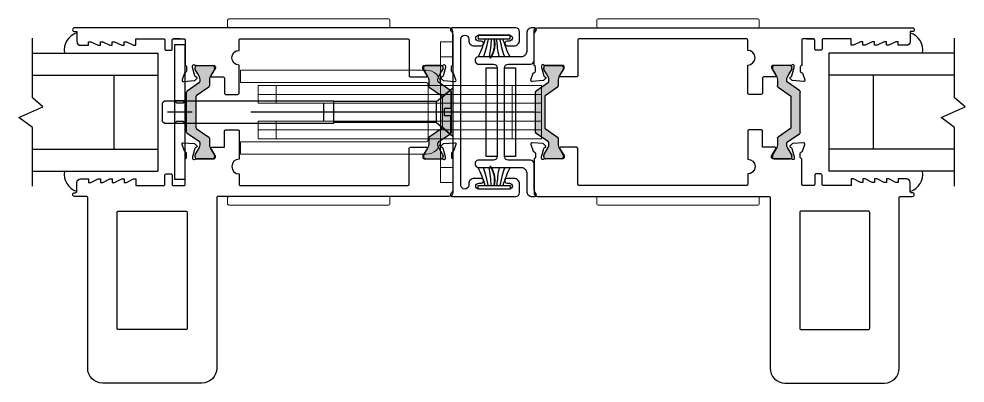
# Model space of a CAD drawing. Extents: x -26.6 to 43.3, y -2.7 to 27.6.
# Drawn here: x -14.56 to -6.55, y 4.97 to 8.05 of the extents above; entities that cross this region are included whole.
import ezdxf

# ---------------------------------------------------------------- set-up
doc = ezdxf.new("R2010")
doc.units = 0
doc.header["$LTSCALE"] = 0.25
doc.header["$MEASUREMENT"] = 0
doc.layers.get('0').update_dxf_attribs({"linetype": 'CONTINUOUS'})
for name, color, linetype in [('GLASS-VINYL', 7, 'CONTINUOUS'), ('Hardware', 7, 'CONTINUOUS'), ('I-STRUT', 7, 'CONTINUOUS'), ('SEAL', 7, 'CONTINUOUS'), ('VENT', 5, 'CONTINUOUS')]:
    doc.layers.add(name, color=color, linetype=linetype)
doc.styles.get("Standard").update_dxf_attribs({"font": 'simplex.shx'})

# ---------------------------------------------------------------- blocks, each defined once
blk = doc.blocks.new('*U109')
for centre, radius, start, end in [((-0.3033, 1.135), 1.112, 287.4409, 295.93254), ((-0.1898, 1.1882), 1.1598, 280.92561, 288.7507), ((-0.0309, 1.1236), 1.1018, 273.17092, 281.19691), ((-0.0309, -1.1236), 1.1018, 78.80309, 86.82908), ((-0.1898, -1.1882), 1.1598, 71.2493, 79.07439), ((-0.3033, -1.135), 1.112, 64.06746, 72.5591)]:
    blk.add_arc(centre, radius, start, end)
at = {"layer": 'SEAL'}
blk.add_lwpolyline([(0, -0.135), (0, 0.135), (0.03, 0.135), (0.03, -0.135)], close=True, dxfattribs=at)
at = {"layer": 'SEAL', "const_width": 0.015}
blk.add_lwpolyline([(0.03, 0, 0.219791), (0.1961, 0.0342)], format="xyb", dxfattribs=at)
at = {"flags": 9}
for tag, p in [('FLEETWOOD_PART_#', (-0.0006, -0.2487)), ('MANUFACTURER_PART_#', (0, -0.1988))]:
    blk.add_attdef(tag, p, '', height=0.0312, dxfattribs=at)
blk = doc.blocks.new('24889_20mmX6mm_Std_I-Strut')
at = {"layer": 'I-STRUT'}
h = blk.add_hatch(color=256, dxfattribs=at)
h.dxf.hatch_style = 1
h.paths.add_polyline_path([(0.2524, 0.1091, -0.103471), (0.2559, 0.1124, -0.13774), (0.2621, 0.1142), (0.2758, 0.1142, -0.131652), (0.2994, 0.1078), (0.3615, 0.072, 0.131652), (0.3657, 0.0709), (0.378, 0.0709, 0.414214), (0.3937, 0.0866), (0.3937, 0.2205, 0.414214), (0.378, 0.2362), (0.3657, 0.2362, 0.131652), (0.3615, 0.2351), (0.2994, 0.1992, -0.131652), (0.2758, 0.1929), (0.2211, 0.1929, 0.244698), (0.2114, 0.1879), (0.1373, 0.0821, -0.244698), (0.1309, 0.0787), (-0.1309, 0.0787, -0.244698), (-0.1373, 0.0821), (-0.2114, 0.1879, 0.244698), (-0.2211, 0.1929), (-0.2758, 0.1929, -0.131652), (-0.2994, 0.1992), (-0.3228, 0.2128), (-0.3615, 0.2351, 0.131652), (-0.3657, 0.2362), (-0.378, 0.2362, 0.414214), (-0.3937, 0.2205), (-0.3937, 0.0866, 0.414214), (-0.378, 0.0709), (-0.3657, 0.0709, 0.131652), (-0.3615, 0.072), (-0.3228, 0.0943), (-0.2994, 0.1078, -0.131652), (-0.2758, 0.1142), (-0.2621, 0.1142, -0.244698), (-0.2524, 0.1091), (-0.1795, 0.005, 0.244698), (-0.1698, 0), (0.1698, 0, 0.244698), (0.1795, 0.005)])
for p, q in [((-0.3937, 0.0866), (-0.3937, 0.2205)), ((-0.378, 0.2362), (-0.3657, 0.2362)), ((-0.3615, 0.2351), (-0.3228, 0.2128)), ((-0.3228, 0.2128), (-0.2994, 0.1992)), ((-0.2758, 0.1929), (-0.2211, 0.1929)), ((-0.2114, 0.1879), (-0.1373, 0.0821)), ((0.1373, 0.0821), (0.2114, 0.1879)), ((0.2211, 0.1929), (0.2758, 0.1929)), ((0.2994, 0.1992), (0.3615, 0.2351)), ((0.3657, 0.2362), (0.378, 0.2362)), ((0.3937, 0.2205), (0.3937, 0.0866)), ((-0.3228, 0.0943), (-0.3615, 0.072)), ((-0.2994, 0.1078), (-0.3228, 0.0943)), ((-0.2621, 0.1142), (-0.2758, 0.1142)), ((-0.1795, 0.005), (-0.2524, 0.1091)), ((0.2524, 0.1091), (0.1795, 0.005)), ((0.2758, 0.1142), (0.2621, 0.1142)), ((0.3615, 0.072), (0.2994, 0.1078)), ((-0.3657, 0.0709), (-0.378, 0.0709)), ((0.1698, 0), (-0.1698, 0)), ((-0.1309, 0.0787), (0.1309, 0.0787)), ((0.378, 0.0709), (0.3657, 0.0709))]:
    blk.add_line(p, q, dxfattribs=at)
for centre, radius, start, end in [((-0.378, 0.2205), 0.0157, 90, 180), ((-0.3657, 0.228), 0.00827, 60, 90), ((-0.2758, 0.2402), 0.0472, 240, 270), ((-0.2211, 0.1811), 0.0118, 35, 90), ((0.2211, 0.1811), 0.0118, 90, 145), ((0.2758, 0.2402), 0.0472, 270, 300), ((0.3657, 0.228), 0.00827, 90, 120), ((0.378, 0.2205), 0.0157, 360, 90), ((-0.378, 0.0866), 0.0157, 180, 270), ((-0.2758, 0.0669), 0.0472, 90, 120), ((-0.2621, 0.1024), 0.0118, 35, 90), ((-0.1309, 0.0866), 0.00787, 215, 270), ((0.1309, 0.0866), 0.00787, 270, 325), ((0.2621, 0.1024), 0.0118, 121.3703, 145), ((0.2621, 0.1024), 0.0118, 90, 121.3703), ((0.2758, 0.0669), 0.0472, 60, 90), ((0.378, 0.0866), 0.0157, 270, 360), ((-0.3657, 0.0791), 0.00827, 270, 300), ((-0.1698, 0.0118), 0.0118, 215, 270), ((0.1698, 0.0118), 0.0118, 270, 325), ((0.3657, 0.0791), 0.00827, 240, 270)]:
    blk.add_arc(centre, radius, start, end, dxfattribs=at)
blk = doc.blocks.new('3779-1_HP-T_Archetype_Narrow_Lock_Stile_Component-1')
for points in [[(2.968, -1.7531, 0.414214), (3.093, -1.6281), (3.093, -0.1851, -0.414214), (3.103, -0.1751), (3.205, -0.1751, 1), (3.205, -0.1431), (3.195, -0.1431, -0.414214), (3.185, -0.1331), (3.185, -0.0581, 0.414214), (3.154, -0.0271), (3.085, -0.0271), (3.085, -0.0571), (3.065, -0.0571), (3.005, -0.0271), (2.985, -0.0271), (2.985, -0.0571), (2.965, -0.0571), (2.905, -0.0271), (2.885, -0.0271), (2.885, -0.0571), (2.865, -0.0571), (2.805, -0.0271), (2.785, -0.0271), (2.785, -0.0571), (2.765, -0.0571), (2.705, -0.0271), (2.685, -0.0271), (2.685, -0.0821), (2.449, -0.0821, -0.414214), (2.439, -0.0721), (2.439, 0.0049, 0.414214), (2.429, 0.0149), (2.387, 0.0149, 0.414214), (2.377, 0.0049), (2.377, -0.0721, -0.414214), (2.367, -0.0821), (2.277, -0.0821, -0.414214), (2.267, -0.0721), (2.267, 0.1439, -0.414214), (2.2554, 0.1555), (2.2554, 0.1904, -0.359508), (2.2648, 0.2018, 0.263725), (2.2735, 0.2092), (2.2934, 0.2638), (2.2934, 0.2638, 0.548619), (2.2815, 0.2794), (2.1899, 0.2714, 0.176327), (2.1827, 0.268), (2.1686, 0.2539, 0.57735), (2.172, 0.241), (2.1764, 0.2398, -0.267949), (2.1846, 0.2316), (2.204, 0.1594, -0.065543), (2.2044, 0.1564), (2.2044, 0.1477, -0.6885), (2.1841, 0.14, 0.213422), (2.1754, 0.1439), (2.023, 0.1439, -0.414214), (2.0114, 0.1555), (2.0114, 0.1641, -0.137872), (2.0131, 0.1701), (2.049, 0.2289, 0.585524), (2.0424, 0.2407), (1.9399, 0.2407, -0.414214), (1.9349, 0.2457), (1.9349, 0.3774, 0.414214), (1.9249, 0.3874), (1.8199, 0.3874, 0.414214), (1.8099, 0.3774), (1.8099, 0.1404, -1), (1.8099, 0.0154), (1.8099, -0.0721, -0.414214), (1.7999, -0.0821), (0.38, -0.0821, -0.406968), (0.37, -0.0718), (0.37, 0.2307, 0.414214), (0.36, 0.2407), (0.2246, 0.2407, 0.585524), (0.218, 0.2289), (0.2539, 0.1701, -0.137872), (0.2556, 0.1641), (0.2556, 0.1555, -0.414214), (0.244, 0.1439), (0.0916, 0.1439, 0.213422), (0.0829, 0.14, -0.6885), (0.0626, 0.1477), (0.0626, 0.1564, -0.065543), (0.063, 0.1594), (0.0824, 0.2316, -0.267949), (0.0906, 0.2398), (0.095, 0.241, 0.57735), (0.0984, 0.2539), (0.0843, 0.268, 0.176327), (0.0771, 0.2714), (-0.0145, 0.2794, 0.548619), (-0.0264, 0.2638), (-0.0264, 0.2638), (-0.0065, 0.2092, 0.263725), (0.0022, 0.2018, -0.359508), (0.0116, 0.1904), (0.0116, 0.1555, -0.414214), (0, 0.1439), (0, -0.1439, 0.414214), (0.0312, -0.1751), (1.99, -0.1751, -0.414214), (2, -0.1851), (2, -1.6281, 0.414214), (2.125, -1.7531)], [(2.25, -0.3101), (2.25, -1.2901, 0.414214), (2.26, -1.3001), (2.833, -1.3001, 0.414214), (2.843, -1.2901), (2.843, -0.3101, 0.414214), (2.833, -0.3001), (2.26, -0.3001, 0.414214)]]:
    blk.add_lwpolyline(points, format="xyb", close=True)
blk = doc.blocks.new('3773-1_Lock_Stile_Component-1')
blk.add_lwpolyline([(2.3094, 0.0821), (2.367, 0.0821), (2.277, 0.0821, 0.414214), (2.267, 0.0721), (2.267, -0.1439, 0.414214), (2.2554, -0.1555), (2.2554, -0.1904, 0.359508), (2.2648, -0.2018, -0.263725), (2.2735, -0.2092), (2.2934, -0.2638), (2.2934, -0.2638, -0.548619), (2.2815, -0.2794), (2.1899, -0.2714, -0.176327), (2.1827, -0.268), (2.1686, -0.2539, -0.57735), (2.172, -0.241), (2.1764, -0.2398, 0.267949), (2.1846, -0.2316), (2.204, -0.1594, 0.065543), (2.2044, -0.1564), (2.2044, -0.1477, 0.6885), (2.1841, -0.14, -0.213422), (2.1754, -0.1439), (2.023, -0.1439, 0.414214), (2.0114, -0.1555), (2.0114, -0.1641, 0.137872), (2.0131, -0.1701), (2.049, -0.2289, -0.585524), (2.0424, -0.2407), (1.9449, -0.2407, 0.414214), (1.9349, -0.2507), (1.9349, -0.3774, -0.414214), (1.9249, -0.3874), (1.8199, -0.3874, -0.414214), (1.8099, -0.3774), (1.8099, -0.1404, 1), (1.8099, -0.0154), (1.8099, 0.0721, 0.414214), (1.7999, 0.0821), (0.38, 0.0821, 0.406968), (0.37, 0.0718), (0.37, -0.2307, -0.414214), (0.36, -0.2407), (0.2246, -0.2407, -0.585524), (0.218, -0.2289), (0.2539, -0.1701, 0.137872), (0.2556, -0.1641), (0.2556, -0.1555, 0.414214), (0.244, -0.1439), (0.0916, -0.1439, -0.213422), (0.0829, -0.14, 0.6885), (0.0626, -0.1477), (0.0626, -0.1564, 0.065543), (0.063, -0.1594), (0.0824, -0.2316, 0.267949), (0.0906, -0.2398), (0.095, -0.241, -0.57735), (0.0984, -0.2539), (0.0843, -0.268, -0.176327), (0.0771, -0.2714), (-0.0145, -0.2794, -0.548619), (-0.0264, -0.2638), (-0.0264, -0.2638), (-0.0065, -0.2092, -0.263725), (0.0022, -0.2018, 0.359508), (0.0116, -0.1904), (0.0116, -0.1555, 0.414214), (0, -0.1439), (0, 0.1439, -0.414214), (0.0312, 0.1751), (3.205, 0.1751, -1), (3.205, 0.1431), (3.185, 0.1431), (3.185, 0.0581, -0.414214), (3.154, 0.0271), (3.085, 0.0271), (3.085, 0.0571), (3.065, 0.0571), (3.005, 0.0271), (2.985, 0.0271), (2.985, 0.0571), (2.965, 0.0571), (2.905, 0.0271), (2.885, 0.0271), (2.885, 0.0571), (2.865, 0.0571), (2.805, 0.0271), (2.785, 0.0271), (2.785, 0.0571), (2.765, 0.0571), (2.705, 0.0271), (2.685, 0.0271), (2.685, 0.0821), (2.449, 0.0821, 0.414214), (2.439, 0.0721), (2.439, -0.0049, -0.414214), (2.429, -0.0149), (2.387, -0.0149, -0.414214), (2.377, -0.0049), (2.377, 0.0721, 0.414214), (2.367, 0.0821)], format="xyb")
blk = doc.blocks.new('3780-HP1-T-Archetype_Narrow_Lock_Stile')
for name, p in [('3773-1_Lock_Stile_Component-1', (0.0578, 0.5379)), ('3779-1_HP-T_Archetype_Narrow_Lock_Stile_Component-1', (0.0578, -0.5379))]:
    blk.add_blockref(name, p)
at = {"layer": 'I-STRUT', "rotation": 270}
blk.add_blockref('24889_20mmX6mm_Std_I-Strut', (0.0698, 0), dxfattribs=at)
at = {"layer": 'I-STRUT', "xscale": -1, "rotation": 90}
blk.add_blockref('24889_20mmX6mm_Std_I-Strut', (2.3128, 0), dxfattribs=at)
blk = doc.blocks.new('Yoke Strike Plate')
for points in [[(-0.094, -0.375), (-0.094, 0.375), (0, 0.375), (0, -0.375)], [(0.062, -0.375), (0.062, 0.375), (0.156, 0.375), (0.156, -0.375)]]:
    blk.add_lwpolyline(points, close=True)
blk = doc.blocks.new('HP1-T-Archetype-Narrow-Lock-Stile')
at = {"color": 7, "linetype": 'Continuous', "lineweight": 15}
for p, q in [((0.8059, 0.778), (0.8059, 0.723)), ((0.9309, 0.788), (0.8159, 0.788)), ((2.0559, 0.788), (0.9309, 0.788)), ((2.1709, 0.788), (2.0559, 0.788)), ((2.1809, 0.778), (2.1809, 0.723)), ((0.2734, 0.5937), (0.3784, 0.5937)), ((0.2734, 0.4688), (0.2734, 0.5937)), ((0.3784, 0.5937), (0.3784, 0.4688)), ((0.3784, 0.4688), (0.2734, 0.4688)), ((0.2734, -0.4688), (0.2734, 0.4688)), ((0.3784, -0.4688), (0.3784, 0.4688)), ((2.0734, 0.355), (0.4969, 0.355)), ((2.0734, 0.25), (2.0734, 0.355)), ((0.4969, 0.25), (2.0734, 0.25)), ((2.0594, 0.25), (1.6594, 0.25)), ((-0.4786, 0.225), (-0.4786, -0.225)), ((-0.4786, 0.225), (1.9214, 0.225)), ((-0.2291, -0.225), (-0.2291, 0.225)), ((0.4834, -0.2365), (0.4834, 0.2365)), ((1.7714, 0.225), (1.7714, 0.075)), ((1.9214, 0.225), (1.9214, 0.075)), ((1.9214, 0.15), (-0.4786, 0.15)), ((1.9214, 0.075), (-0.4786, 0.075)), ((1.3694, 0), (-0.4786, 0)), ((-0.4786, -0.075), (1.9214, -0.075)), ((1.7714, -0.075), (1.7714, -0.225)), ((1.9214, -0.075), (1.9214, -0.225)), ((-0.4786, -0.15), (1.9214, -0.15)), ((1.9214, -0.225), (-0.4786, -0.225)), ((2.0734, -0.25), (0.4969, -0.25)), ((2.0594, -0.25), (1.6594, -0.25)), ((2.0734, -0.25), (2.0734, -0.355)), ((0.4969, -0.355), (2.0734, -0.355)), ((0.2734, -0.4688), (0.3784, -0.4688)), ((0.2734, -0.5938), (0.2734, -0.4688)), ((0.3784, -0.4688), (0.3784, -0.5938)), ((0.3784, -0.5938), (0.2734, -0.5938)), ((0.8059, -0.778), (0.8059, -0.723)), ((0.9309, -0.788), (0.8159, -0.788)), ((2.0559, -0.788), (0.9309, -0.788)), ((2.1709, -0.788), (2.0559, -0.788)), ((2.1809, -0.778), (2.1809, -0.723))]:
    blk.add_line(p, q, dxfattribs=at)
at = {"color": 7, "ltscale": 0.5}
for p, q in [((0.366, 0.125), (0.2734, 0.2055)), ((2.5404, 0.095), (2.6304, 0.095)), ((2.5554, 0.08), (2.5404, 0.095)), ((2.6154, 0.08), (2.6304, 0.095)), ((2.6154, 0.08), (2.5554, 0.08)), ((2.5404, -0.095), (2.5554, -0.08)), ((2.5554, -0.08), (2.6154, -0.08)), ((2.6304, -0.095), (2.6154, -0.08)), ((0.2734, -0.2055), (0.366, -0.125)), ((2.5404, -0.095), (2.6304, -0.095))]:
    blk.add_line(p, q, dxfattribs=at)
at = {"color": 7}
for p, q in [((0.4124, 0.0887), (0.2909, 0.1925)), ((0.2909, 0.1925), (0.2909, 0.03)), ((0.4124, 0.0887), (1.2817, 0.0887)), ((0.4124, -0.0887), (0.4124, 0.0887)), ((0.2909, 0.03), (0.3439, 0.03)), ((0.3439, -0.03), (0.3439, 0.03)), ((1.3694, 0.075), (1.3694, -0.075)), ((-0.4141, 0), (0.2734, 0)), ((0.0189, 0), (1.9849, 0)), ((0.2909, -0.1925), (0.2909, -0.03)), ((0.2909, -0.03), (0.3439, -0.03)), ((0.4124, -0.0887), (0.2909, -0.1925)), ((0.4124, -0.0887), (1.2817, -0.0887))]:
    blk.add_line(p, q, dxfattribs=at)
at = {"color": 7, "ltscale": 0.3}
blk.add_line((2.4804, 0), (2.6904, 0), dxfattribs=at)
blk.add_lwpolyline([(2.5404, 0.568), (2.6304, 0.568), (2.6304, -0.568), (2.5404, -0.568)], close=True)
at = {"color": 7}
blk.add_lwpolyline([(2.7172, -0.093), (1.2817, -0.093), (1.2817, 0.0931), (2.7172, 0.0931), (2.7351, 0.0752), (2.7351, -0.0752)], close=True, dxfattribs=at)
at = {"color": 7, "linetype": 'Continuous', "lineweight": 15}
for centre, radius, start, end in [((0.8159, 0.778), 0.01, 90, 180), ((0.8159, 0.723), 0.01, 180, 270), ((2.1709, 0.778), 0.01, 0, 90), ((2.1709, 0.723), 0.01, 270, 0), ((0.4969, 0.2365), 0.1185, 90, 180), ((0.4969, 0.2365), 0.0135, 90, 180), ((0.4969, -0.2365), 0.1185, 180, 270), ((0.4969, -0.2365), 0.0135, 180, 270), ((0.8159, -0.723), 0.01, 90, 180), ((2.1709, -0.723), 0.01, 0, 90), ((0.8159, -0.778), 0.01, 180, 270), ((2.1709, -0.778), 0.01, 270, 0)]:
    blk.add_arc(centre, radius, start, end, dxfattribs=at)
blk.add_blockref('3780-HP1-T-Archetype_Narrow_Lock_Stile', (0.2156, 0))
blk = doc.blocks.new('HP1-T-Archetype-Narrow-Meeting-Stiles')
at = {"color": 7, "linetype": 'Continuous', "lineweight": 15}
for p, q in [((0.8763, 0.7777), (0.8763, 0.7227)), ((1.0013, 0.7877), (0.8863, 0.7877)), ((2.1263, 0.7877), (1.0013, 0.7877)), ((2.2413, 0.7877), (2.1263, 0.7877)), ((2.2513, 0.7777), (2.2513, 0.7227)), ((0.8763, -0.7783), (0.8763, -0.7233)), ((1.0013, -0.7883), (0.8863, -0.7883)), ((2.1263, -0.7883), (1.0013, -0.7883)), ((2.2413, -0.7883), (2.1263, -0.7883)), ((2.2513, -0.7783), (2.2513, -0.7233))]:
    blk.add_line(p, q, dxfattribs=at)
blk.add_lwpolyline([(-0.1248, 0.6507), (0.1352, 0.6507, -1), (0.1352, 0.6007), (0.1153, 0.6007, 1.000009), (0.1153, 0.5607), (0.1742, 0.5607, 0.414214), (0.2202, 0.6067), (0.2202, 0.6817, 0.414214), (0.1892, 0.7127), (-0.3488, 0.7127, 0.650938), (-0.3599, 0.6876, -0.186452), (-0.3438, 0.6459), (-0.3438, -0.0003), (-0.3438, -0.6465, -0.186452), (-0.3599, -0.6882, 0.650938), (-0.3488, -0.7133), (0.1892, -0.7133, 0.414214), (0.2202, -0.6823), (0.2202, -0.6073, 0.414214), (0.1742, -0.5613), (0.1153, -0.5613, 1.000009), (0.1153, -0.6013), (0.1352, -0.6013, -1), (0.1352, -0.6513), (-0.1248, -0.6513, -1), (-0.1248, -0.6013), (-0.1048, -0.6013, 1.000009), (-0.1048, -0.5613), (-0.1638, -0.5613, 0.414214), (-0.2098, -0.6073), (-0.2098, -0.6183, -1), (-0.2758, -0.6183), (-0.2758, 0.6177, -1), (-0.2098, 0.6177), (-0.2098, 0.6067, 0.414214), (-0.1638, 0.5607), (-0.1048, 0.5607, 1.000009), (-0.1048, 0.6007), (-0.1248, 0.6007, -1), (-0.1248, 0.6507)], format="xyb")
blk.add_lwpolyline([(-0.1252, -0.4683), (0.2357, -0.4683, -0.414214), (0.2817, -0.5143), (0.2817, -0.6673, 0.414214), (0.3277, -0.7133), (0.3488, -0.7133, 0.650938), (0.3599, -0.6882, -0.186452), (0.3437, -0.6465), (0.3437, -0.4373, 0.414214), (0.3127, -0.4063), (0.1247, -0.4063, -0.414214), (0.0937, -0.3753), (0.0937, 0.3747, -0.414214), (0.1247, 0.4057), (0.3127, 0.4057, 0.414214), (0.3437, 0.4367), (0.3437, 0.6459, -0.186452), (0.3599, 0.6876, 0.650938), (0.3488, 0.7127), (0.3277, 0.7127, 0.414214), (0.2817, 0.6667), (0.2817, 0.5137, -0.414214), (0.2357, 0.4677), (-0.1252, 0.4677, 1.000007), (-0.1252, 0.4057), (0.0007, 0.4057, -0.414214), (0.0317, 0.3747), (0.0317, -0.3753, -0.414214), (0.0007, -0.4063), (-0.1252, -0.4063, 1.000007)], format="xyb", close=True)
for centre, start, end in [((0.8863, 0.7777), 90, 180), ((0.8863, 0.7227), 180, 270), ((2.2413, 0.7777), 0, 90), ((2.2413, 0.7227), 270, 0), ((0.8863, -0.7233), 90, 180), ((2.2413, -0.7233), 0, 90), ((0.8863, -0.7783), 180, 270), ((2.2413, -0.7783), 270, 0)]:
    blk.add_arc(centre, 0.01, start, end, dxfattribs=at)
at = {"xscale": -1}
blk.add_blockref('HP1-T-Archetype-Narrow-Lock-Stile', (-0.0704, -0.0003), dxfattribs=at)
blk.add_blockref('3780-HP1-T-Archetype_Narrow_Lock_Stile', (0.286, -0.0003))
at = {"layer": 'Hardware'}
blk.add_blockref('Yoke Strike Plate', (0.0317, -0.0003), dxfattribs=at)
at = {"layer": 'SEAL', "xscale": -1, "rotation": 90}
blk.add_blockref('*U109', (0.0052, 0.6507), dxfattribs=at)
at = {"layer": 'SEAL', "rotation": 90}
blk.add_blockref('*U109', (0.0052, -0.6513), dxfattribs=at)

msp = doc.modelspace()

# ---------------------------------------------------------------- linework, layer by layer
at = {"layer": 'GLASS-VINYL'}
for p, q in [((-14.4458, 7.7645), (-13.3821, 7.7645)), ((-13.3821, 7.7645), (-13.3821, 6.7645)), ((-7.6996, 7.7645), (-7.6996, 6.7645)), ((-6.6358, 7.7645), (-7.6996, 7.7645)), ((-14.4458, 7.577), (-13.3821, 7.577)), ((-13.7571, 7.577), (-13.7571, 6.952)), ((-6.6358, 7.577), (-7.6996, 7.577)), ((-7.3246, 7.577), (-7.3246, 6.952)), ((-14.4458, 6.952), (-13.3821, 6.952)), ((-6.6358, 6.952), (-7.6996, 6.952)), ((-14.4458, 6.7645), (-13.3821, 6.7645)), ((-6.6358, 6.7645), (-7.6996, 6.7645))]:
    msp.add_line(p, q, dxfattribs=at)
for points in [[(-14.4458, 6.6395), (-14.4458, 7.1345), (-14.5601, 7.2188), (-14.3562, 7.3103), (-14.4458, 7.3845), (-14.4458, 7.8895)], [(-6.6358, 6.6395), (-6.6358, 7.1345), (-6.75, 7.2188), (-6.5462, 7.3103), (-6.6358, 7.3845), (-6.6358, 7.8895)]]:
    msp.add_lwpolyline(points, dxfattribs=at)
for centre, start, end in [((-14.024, 7.7891), 107.35423, 189.24028), ((-7.0576, 7.7891), 350.75972, 72.64577), ((-14.024, 6.74), 170.75972, 252.64577), ((-7.0576, 6.74), 287.35423, 9.24028)]:
    msp.add_arc(centre, 0.1528, start, end, dxfattribs=at)

# ---------------------------------------------------------------- block references
at = {"layer": 'VENT'}
msp.add_blockref('HP1-T-Archetype-Narrow-Meeting-Stiles', (-10.5408, 7.2648), dxfattribs=at)

doc.saveas('drawing.dxf')
